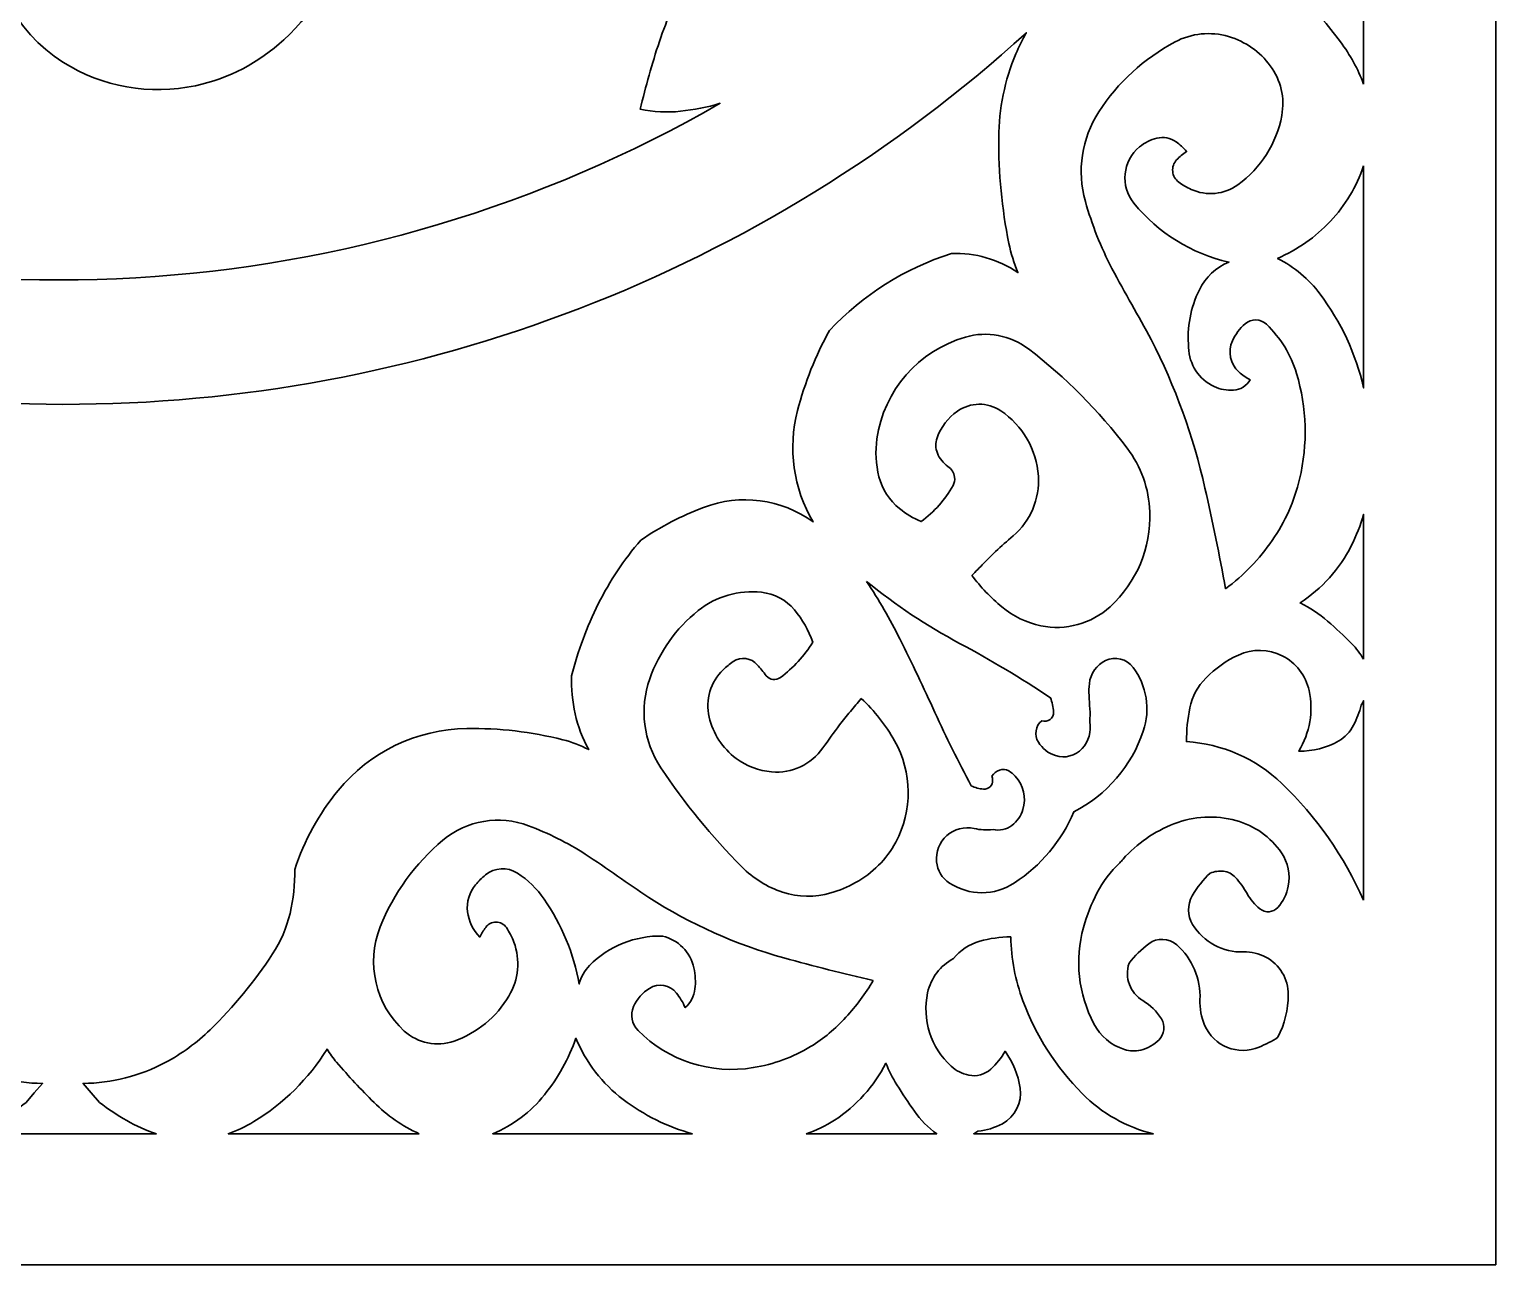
# Model space of a CAD drawing. Header units: centimetres. Extents: x 20.83 to 27, y -0.87 to 9.
# Drawn here: x 23.842 to 27, y -0.872 to 1.788 of the extents above; entities that cross this region are included whole.
import ezdxf

# ---------------------------------------------------------------- set-up
doc = ezdxf.new("R2010")
doc.units = ezdxf.units.CM
doc.header["$MEASUREMENT"] = 0
doc.layers.add('layer 1', color=7, linetype='Continuous')

msp = doc.modelspace()

# ---------------------------------------------------------------- linework, layer by layer
at = {"layer": 'layer 1', "color": 250, "lineweight": 30}
for points, knots in [([(20.92064, 9.00077), (20.92064, 9.00077), (26.99977, 9.00077), (26.99977, 9.00077), (26.99977, 9.00077), (26.99977, 9.00077), (26.99977, -0.87244), (26.99977, -0.87244), (26.99977, -0.87244), (26.99977, -0.87244), (20.82901, -0.87244), (20.82901, -0.87244), (20.82901, -0.87244), (20.82901, -0.87244), (20.82901, 9.00077), (20.82901, 9.00077), (20.82901, 9.00077), (20.82901, 9.00077), (20.92064, 9.00077), (20.92064, 9.00077)], [0, 0, 0, 0, 0.1666667, 0.1666667, 0.1666667, 0.1666667, 0.3333333, 0.3333333, 0.3333333, 0.3333333, 0.5, 0.5, 0.5, 0.5, 0.6666667, 0.6666667, 0.6666667, 0.6666667, 1, 1, 1, 1]), ([(22.77938, 1.48583), (22.77938, 1.48583), (22.7795, 1.48578), (22.7795, 1.48578), (22.7795, 1.48578), (23.18581, 1.30698), (23.62855, 1.22717), (24.07171, 1.25296), (24.07171, 1.25296), (24.51465, 1.27873), (24.94531, 1.40728), (25.32985, 1.62861), (25.32985, 1.62861), (25.30203, 1.62029), (25.2735, 1.61459), (25.24462, 1.61158), (25.24462, 1.61158), (25.21565, 1.60856), (25.18637, 1.60995), (25.15781, 1.61569), (25.15781, 1.61569), (25.16928, 1.6649), (25.18301, 1.71356), (25.19896, 1.76152), (25.19896, 1.76152), (25.21493, 1.80956), (25.2356, 1.85592), (25.26066, 1.8999), (25.26066, 1.8999), (25.29017, 1.95168), (25.3183, 2.00422), (25.34505, 2.05747), (25.34505, 2.05747), (25.3653, 2.09778), (25.37876, 2.14113), (25.3849, 2.18582), (25.3849, 2.18582), (25.38945, 2.21893), (25.38762, 2.2526), (25.37949, 2.28502), (25.37949, 2.28502), (25.35431, 2.38556), (25.3244, 2.48485), (25.28985, 2.58257), (25.28985, 2.58257), (25.28862, 2.58604), (25.28825, 2.58975), (25.28876, 2.59339), (25.28876, 2.59339), (25.28893, 2.59463), (25.28822, 2.59582), (25.28705, 2.59627), (25.28705, 2.59627), (25.28589, 2.59672), (25.2846, 2.59636), (25.28389, 2.59533), (25.28389, 2.59533), (25.28278, 2.59376), (25.28174, 2.59215), (25.28077, 2.5905), (25.28077, 2.5905), (25.27743, 2.58482), (25.27422, 2.57908), (25.27113, 2.57326), (25.27113, 2.57326), (25.25764, 2.54688), (25.24439, 2.52037), (25.2314, 2.49374), (25.2314, 2.49374), (25.21832, 2.46695), (25.20509, 2.44023), (25.19171, 2.41359), (25.19171, 2.41359), (25.18948, 2.40928), (25.18696, 2.40512), (25.18418, 2.40114), (25.18418, 2.40114), (25.18138, 2.39715), (25.17922, 2.39274), (25.17777, 2.38808), (25.17777, 2.38808), (25.17762, 2.38735), (25.17694, 2.38684), (25.17619, 2.38692), (25.17619, 2.38692), (25.17544, 2.387), (25.1749, 2.38792), (25.1749, 2.38867), (25.1749, 2.38867), (25.17541, 2.3935), (25.17382, 2.3983), (25.17054, 2.40188), (25.17054, 2.40188), (25.16727, 2.40545), (25.16265, 2.40745), (25.1578, 2.40737), (25.1578, 2.40737), (25.144, 2.40716), (25.13029, 2.40515), (25.11701, 2.40141), (25.11701, 2.40141), (25.07184, 2.38835), (25.02943, 2.36721), (24.99181, 2.33899), (24.99181, 2.33899), (24.98885, 2.33677), (24.98577, 2.33472), (24.98257, 2.33285), (24.98257, 2.33285), (24.98992, 2.32401), (24.9963, 2.31441), (25.00159, 2.3042), (25.00159, 2.3042), (25.00757, 2.29226), (25.01183, 2.27953), (25.01425, 2.2664), (25.01425, 2.2664), (25.01666, 2.2533), (25.01774, 2.23998), (25.01746, 2.22666), (25.01746, 2.22666), (25.0171, 2.21534), (25.01178, 2.20475), (25.0029, 2.19772), (25.0029, 2.19772), (24.99402, 2.19069), (24.98243, 2.18794), (24.97133, 2.19019), (24.97133, 2.19019), (24.94476, 2.19559), (24.91867, 2.20316), (24.89333, 2.2128), (24.89333, 2.2128), (24.83657, 2.23439), (24.7774, 2.24893), (24.71709, 2.25609), (24.71709, 2.25609), (24.6881, 2.25954), (24.65872, 2.25522), (24.63195, 2.24357), (24.63195, 2.24357), (24.63195, 2.24357), (24.63048, 2.24338), (24.63048, 2.24338), (24.63048, 2.24338), (24.62549, 2.24799), (24.6219, 2.25393), (24.62014, 2.2605), (24.62014, 2.2605), (24.61841, 2.26695), (24.61714, 2.27351), (24.61633, 2.28014), (24.61633, 2.28014), (24.61612, 2.28192), (24.61629, 2.28374), (24.61685, 2.28545), (24.61685, 2.28545), (24.61746, 2.28729), (24.6191, 2.28859), (24.62103, 2.28876), (24.62103, 2.28876), (24.6278, 2.29118), (24.63443, 2.29395), (24.64091, 2.29705), (24.64091, 2.29705), (24.64805, 2.30048), (24.65222, 2.30805), (24.6513, 2.31591), (24.6513, 2.31591), (24.65037, 2.32382), (24.64736, 2.33134), (24.64258, 2.33771), (24.64258, 2.33771), (24.63787, 2.34398), (24.63258, 2.3498), (24.62677, 2.35507), (24.62677, 2.35507), (24.52842, 2.40426), (24.42537, 2.44336), (24.31914, 2.47179), (24.31914, 2.47179), (24.36811, 2.44017), (24.40936, 2.39793), (24.43983, 2.34823), (24.43983, 2.34823), (24.486, 2.27289), (24.5212, 2.19132), (24.54432, 2.10603), (24.54432, 2.10603), (24.54897, 2.07242), (24.54654, 2.0382), (24.53721, 2.00558), (24.53721, 2.00558), (24.51093, 1.91366), (24.46001, 1.83063), (24.39002, 1.7655), (24.39002, 1.7655), (24.33682, 1.716), (24.27118, 1.68181), (24.20013, 1.66658), (24.20013, 1.66658), (24.10204, 1.64555), (23.99955, 1.66374), (23.91466, 1.71719), (23.91466, 1.71719), (23.81127, 1.78477), (23.74845, 1.89964), (23.74721, 2.02315), (23.74721, 2.02315), (23.7467, 2.07542), (23.75932, 2.12701), (23.78391, 2.17314), (23.78391, 2.17314), (23.79322, 2.19062), (23.80472, 2.20686), (23.81811, 2.22145), (23.81811, 2.22145), (23.77042, 2.19843), (23.7272, 2.16716), (23.69043, 2.12906), (23.69043, 2.12906), (23.65374, 2.09104), (23.623, 2.04772), (23.59922, 2.00054), (23.59922, 2.00054), (23.57839, 1.9592), (23.57823, 1.9105), (23.59881, 1.86903), (23.59881, 1.86903), (23.61039, 1.84567), (23.6173, 1.82027), (23.61913, 1.79426), (23.61913, 1.79426), (23.62036, 1.77684), (23.61215, 1.76009), (23.59764, 1.75038), (23.59764, 1.75038), (23.57411, 1.73462), (23.54674, 1.72554), (23.51845, 1.72408), (23.51845, 1.72408), (23.50091, 1.72318), (23.48352, 1.72785), (23.46879, 1.73741), (23.46879, 1.73741), (23.45267, 1.76978), (23.44231, 1.80473), (23.4382, 1.84066), (23.4382, 1.84066), (23.43409, 1.87648), (23.43481, 1.9127), (23.44033, 1.94833), (23.44033, 1.94833), (23.45144, 2.0201), (23.48369, 2.08698), (23.53292, 2.14038), (23.53292, 2.14038), (23.48592, 2.09969), (23.44332, 2.0542), (23.4058, 2.00464), (23.4058, 2.00464), (23.34667, 1.92655), (23.30537, 1.8365), (23.28477, 1.74075), (23.28477, 1.74075), (23.27495, 1.69507), (23.25629, 1.65174), (23.22987, 1.61322), (23.22987, 1.61322), (23.18116, 1.544), (23.10712, 1.4967), (23.02385, 1.48156), (23.02385, 1.48156), (22.94288, 1.46684), (22.85978, 1.4683), (22.77938, 1.48583)], [0, 0, 0, 0, 0.0142857, 0.0142857, 0.0142857, 0.0142857, 0.0285714, 0.0285714, 0.0285714, 0.0285714, 0.0428571, 0.0428571, 0.0428571, 0.0428571, 0.0571429, 0.0571429, 0.0571429, 0.0571429, 0.0714286, 0.0714286, 0.0714286, 0.0714286, 0.0857143, 0.0857143, 0.0857143, 0.0857143, 0.1, 0.1, 0.1, 0.1, 0.1142857, 0.1142857, 0.1142857, 0.1142857, 0.1285714, 0.1285714, 0.1285714, 0.1285714, 0.1428571, 0.1428571, 0.1428571, 0.1428571, 0.1571429, 0.1571429, 0.1571429, 0.1571429, 0.1714286, 0.1714286, 0.1714286, 0.1714286, 0.1857143, 0.1857143, 0.1857143, 0.1857143, 0.2, 0.2, 0.2, 0.2, 0.2142857, 0.2142857, 0.2142857, 0.2142857, 0.2285714, 0.2285714, 0.2285714, 0.2285714, 0.2428571, 0.2428571, 0.2428571, 0.2428571, 0.2571429, 0.2571429, 0.2571429, 0.2571429, 0.2714286, 0.2714286, 0.2714286, 0.2714286, 0.2857143, 0.2857143, 0.2857143, 0.2857143, 0.3, 0.3, 0.3, 0.3, 0.3142857, 0.3142857, 0.3142857, 0.3142857, 0.3285714, 0.3285714, 0.3285714, 0.3285714, 0.3428571, 0.3428571, 0.3428571, 0.3428571, 0.3571429, 0.3571429, 0.3571429, 0.3571429, 0.3714286, 0.3714286, 0.3714286, 0.3714286, 0.3857143, 0.3857143, 0.3857143, 0.3857143, 0.4, 0.4, 0.4, 0.4, 0.4142857, 0.4142857, 0.4142857, 0.4142857, 0.4285714, 0.4285714, 0.4285714, 0.4285714, 0.4428571, 0.4428571, 0.4428571, 0.4428571, 0.4571429, 0.4571429, 0.4571429, 0.4571429, 0.4714286, 0.4714286, 0.4714286, 0.4714286, 0.4857143, 0.4857143, 0.4857143, 0.4857143, 0.5, 0.5, 0.5, 0.5, 0.5142857, 0.5142857, 0.5142857, 0.5142857, 0.5285714, 0.5285714, 0.5285714, 0.5285714, 0.5428571, 0.5428571, 0.5428571, 0.5428571, 0.5571429, 0.5571429, 0.5571429, 0.5571429, 0.5714286, 0.5714286, 0.5714286, 0.5714286, 0.5857143, 0.5857143, 0.5857143, 0.5857143, 0.6, 0.6, 0.6, 0.6, 0.6142857, 0.6142857, 0.6142857, 0.6142857, 0.6285714, 0.6285714, 0.6285714, 0.6285714, 0.6428571, 0.6428571, 0.6428571, 0.6428571, 0.6571429, 0.6571429, 0.6571429, 0.6571429, 0.6714286, 0.6714286, 0.6714286, 0.6714286, 0.6857143, 0.6857143, 0.6857143, 0.6857143, 0.7, 0.7, 0.7, 0.7, 0.7142857, 0.7142857, 0.7142857, 0.7142857, 0.7285714, 0.7285714, 0.7285714, 0.7285714, 0.7428571, 0.7428571, 0.7428571, 0.7428571, 0.7571429, 0.7571429, 0.7571429, 0.7571429, 0.7714286, 0.7714286, 0.7714286, 0.7714286, 0.7857143, 0.7857143, 0.7857143, 0.7857143, 0.8, 0.8, 0.8, 0.8, 0.8142857, 0.8142857, 0.8142857, 0.8142857, 0.8285714, 0.8285714, 0.8285714, 0.8285714, 0.8428571, 0.8428571, 0.8428571, 0.8428571, 0.8571429, 0.8571429, 0.8571429, 0.8571429, 0.8714286, 0.8714286, 0.8714286, 0.8714286, 0.8857143, 0.8857143, 0.8857143, 0.8857143, 0.9, 0.9, 0.9, 0.9, 0.9142857, 0.9142857, 0.9142857, 0.9142857, 0.9285714, 0.9285714, 0.9285714, 0.9285714, 0.9428571, 0.9428571, 0.9428571, 0.9428571, 0.9571429, 0.9571429, 0.9571429, 0.9571429, 0.9714286, 0.9714286, 0.9714286, 0.9714286, 1, 1, 1, 1]), ([(26.71535, 1.67003), (26.71535, 1.67003), (26.71535, 2.12696), (26.71535, 2.12696), (26.71535, 2.12696), (26.70169, 2.08), (26.68044, 2.03557), (26.65245, 1.99547), (26.65245, 1.99547), (26.62448, 1.95537), (26.59034, 1.91994), (26.55131, 1.8905), (26.55131, 1.8905), (26.56168, 1.88265), (26.5713, 1.87385), (26.58003, 1.8642), (26.58003, 1.8642), (26.61003, 1.83108), (26.63853, 1.79663), (26.66545, 1.76095), (26.66545, 1.76095), (26.68638, 1.73321), (26.70319, 1.70258), (26.71535, 1.67003)], [0, 0, 0, 0, 0.1428571, 0.1428571, 0.1428571, 0.1428571, 0.2857143, 0.2857143, 0.2857143, 0.2857143, 0.4285714, 0.4285714, 0.4285714, 0.4285714, 0.5714286, 0.5714286, 0.5714286, 0.5714286, 0.7142857, 0.7142857, 0.7142857, 0.7142857, 1, 1, 1, 1]), ([(24.11585, -0.59059), (24.09365, -0.5832), (24.07223, -0.57362), (24.0519, -0.56203), (24.0519, -0.56203), (24.0316, -0.55044), (24.01212, -0.53748), (23.99358, -0.52325), (23.99358, -0.52325), (23.99358, -0.52325), (23.97576, -0.50272), (23.97576, -0.50272), (23.97576, -0.50272), (23.97576, -0.50272), (23.95794, -0.48219), (23.95794, -0.48219), (23.95794, -0.48219), (24.01975, -0.48146), (24.08047, -0.46602), (24.13511, -0.43711), (24.13511, -0.43711), (24.17039, -0.41823), (24.20282, -0.39448), (24.23146, -0.36654), (24.23146, -0.36654), (24.28211, -0.31713), (24.32723, -0.26237), (24.36605, -0.20321), (24.36605, -0.20321), (24.38358, -0.17649), (24.39628, -0.14692), (24.40359, -0.11581), (24.40359, -0.11581), (24.41087, -0.08483), (24.41427, -0.05307), (24.41372, -0.02124), (24.41372, -0.02124), (24.43425, 0.0407), (24.46601, 0.09835), (24.50738, 0.1488), (24.50738, 0.1488), (24.57549, 0.23188), (24.67685, 0.28071), (24.78427, 0.28228), (24.78427, 0.28228), (24.85384, 0.28329), (24.92325, 0.27519), (24.99072, 0.25818), (24.99072, 0.25818), (25.01019, 0.25328), (25.02901, 0.24606), (25.04678, 0.2367), (25.04678, 0.2367), (25.03345, 0.26089), (25.02364, 0.28686), (25.01764, 0.31382), (25.01764, 0.31382), (25.01164, 0.34074), (25.00902, 0.36831), (25.00982, 0.39589), (25.00982, 0.39589), (25.02357, 0.44929), (25.04287, 0.50112), (25.0674, 0.55051), (25.0674, 0.55051), (25.09196, 0.59996), (25.12275, 0.64609), (25.159, 0.68774), (25.159, 0.68774), (25.20101, 0.71649), (25.24626, 0.7402), (25.29381, 0.75838), (25.29381, 0.75838), (25.37272, 0.78855), (25.46162, 0.77674), (25.52996, 0.72707), (25.52996, 0.72707), (25.48741, 0.79935), (25.47536, 0.88565), (25.49642, 0.96685), (25.49642, 0.96685), (25.51205, 1.02703), (25.53521, 1.08502), (25.56534, 1.13941), (25.56534, 1.13941), (25.63722, 1.21623), (25.72765, 1.27334), (25.8279, 1.30524), (25.8279, 1.30524), (25.87877, 1.30709), (25.92894, 1.29269), (25.9711, 1.26416), (25.9711, 1.26416), (25.96247, 1.28439), (25.95593, 1.30547), (25.95159, 1.32703), (25.95159, 1.32703), (25.93648, 1.40211), (25.92914, 1.47856), (25.92968, 1.55515), (25.92968, 1.55515), (25.93011, 1.61695), (25.94264, 1.67809), (25.96656, 1.73508), (25.96656, 1.73508), (25.97312, 1.75067), (25.98065, 1.76584), (25.98911, 1.78049), (25.98911, 1.78049), (25.98911, 1.78049), (25.98927, 1.78064), (25.98927, 1.78064), (25.98927, 1.78064), (25.4217, 1.26484), (24.68145, 0.97946), (23.91452, 0.98038), (23.91452, 0.98038), (23.14802, 0.98145), (22.40864, 1.26671), (21.83976, 1.78042), (21.83976, 1.78042), (21.87331, 1.72225), (21.89291, 1.65705), (21.89703, 1.59002), (21.89703, 1.59002), (21.90264, 1.4985), (21.89518, 1.40663), (21.87488, 1.31722), (21.87488, 1.31722), (21.87075, 1.29905), (21.865, 1.28129), (21.85769, 1.26416), (21.85769, 1.26416), (21.89985, 1.29269), (21.95002, 1.30708), (22.00089, 1.30524), (22.00089, 1.30524), (22.10114, 1.27335), (22.19157, 1.21623), (22.26345, 1.13941), (22.26345, 1.13941), (22.29358, 1.08502), (22.31674, 1.02703), (22.33236, 0.96685), (22.33236, 0.96685), (22.35345, 0.88566), (22.34136, 0.79936), (22.29883, 0.72707), (22.29883, 0.72707), (22.36715, 0.77676), (22.45606, 0.78852), (22.53498, 0.75838), (22.53498, 0.75838), (22.58253, 0.7402), (22.62778, 0.71649), (22.66979, 0.68774), (22.66979, 0.68774), (22.70604, 0.64609), (22.73682, 0.59996), (22.76138, 0.55051), (22.76138, 0.55051), (22.78591, 0.50112), (22.80521, 0.44929), (22.81896, 0.39589), (22.81896, 0.39589), (22.81977, 0.36831), (22.81715, 0.34074), (22.81115, 0.31382), (22.81115, 0.31382), (22.80515, 0.28686), (22.79534, 0.26089), (22.78201, 0.2367), (22.78201, 0.2367), (22.79978, 0.24607), (22.8186, 0.25328), (22.83808, 0.25819), (22.83808, 0.25819), (22.90554, 0.27519), (22.97496, 0.28329), (23.04452, 0.28228), (23.04452, 0.28228), (23.15186, 0.28074), (23.25313, 0.23193), (23.32125, 0.14897), (23.32125, 0.14897), (23.36271, 0.09848), (23.39451, 0.04077), (23.41506, -0.02124), (23.41506, -0.02124), (23.41452, -0.05307), (23.41792, -0.08483), (23.4252, -0.11581), (23.4252, -0.11581), (23.43251, -0.14692), (23.44521, -0.17649), (23.46274, -0.20321), (23.46274, -0.20321), (23.50156, -0.26237), (23.54668, -0.31713), (23.59733, -0.36654), (23.59733, -0.36654), (23.62597, -0.39448), (23.6584, -0.41824), (23.69368, -0.43711), (23.69368, -0.43711), (23.74832, -0.46601), (23.80904, -0.48147), (23.87085, -0.48219), (23.87085, -0.48219), (23.87085, -0.48219), (23.85303, -0.50272), (23.85303, -0.50272), (23.85303, -0.50272), (23.85303, -0.50272), (23.8352, -0.52325), (23.8352, -0.52325), (23.8352, -0.52325), (23.81667, -0.53748), (23.79718, -0.55044), (23.77688, -0.56203), (23.77688, -0.56203), (23.75656, -0.57363), (23.73514, -0.5832), (23.71294, -0.59059), (23.71294, -0.59059), (23.71294, -0.59059), (24.11585, -0.59059), (24.11585, -0.59059)], [0, 0, 0, 0, 0.0172414, 0.0172414, 0.0172414, 0.0172414, 0.0344828, 0.0344828, 0.0344828, 0.0344828, 0.0517241, 0.0517241, 0.0517241, 0.0517241, 0.0689655, 0.0689655, 0.0689655, 0.0689655, 0.0862069, 0.0862069, 0.0862069, 0.0862069, 0.1034483, 0.1034483, 0.1034483, 0.1034483, 0.1206897, 0.1206897, 0.1206897, 0.1206897, 0.137931, 0.137931, 0.137931, 0.137931, 0.1551724, 0.1551724, 0.1551724, 0.1551724, 0.1724138, 0.1724138, 0.1724138, 0.1724138, 0.1896552, 0.1896552, 0.1896552, 0.1896552, 0.2068966, 0.2068966, 0.2068966, 0.2068966, 0.2241379, 0.2241379, 0.2241379, 0.2241379, 0.2413793, 0.2413793, 0.2413793, 0.2413793, 0.2586207, 0.2586207, 0.2586207, 0.2586207, 0.2758621, 0.2758621, 0.2758621, 0.2758621, 0.2931034, 0.2931034, 0.2931034, 0.2931034, 0.3103448, 0.3103448, 0.3103448, 0.3103448, 0.3275862, 0.3275862, 0.3275862, 0.3275862, 0.3448276, 0.3448276, 0.3448276, 0.3448276, 0.362069, 0.362069, 0.362069, 0.362069, 0.3793103, 0.3793103, 0.3793103, 0.3793103, 0.3965517, 0.3965517, 0.3965517, 0.3965517, 0.4137931, 0.4137931, 0.4137931, 0.4137931, 0.4310345, 0.4310345, 0.4310345, 0.4310345, 0.4482759, 0.4482759, 0.4482759, 0.4482759, 0.4655172, 0.4655172, 0.4655172, 0.4655172, 0.4827586, 0.4827586, 0.4827586, 0.4827586, 0.5, 0.5, 0.5, 0.5, 0.5172414, 0.5172414, 0.5172414, 0.5172414, 0.5344828, 0.5344828, 0.5344828, 0.5344828, 0.5517241, 0.5517241, 0.5517241, 0.5517241, 0.5689655, 0.5689655, 0.5689655, 0.5689655, 0.5862069, 0.5862069, 0.5862069, 0.5862069, 0.6034483, 0.6034483, 0.6034483, 0.6034483, 0.6206897, 0.6206897, 0.6206897, 0.6206897, 0.637931, 0.637931, 0.637931, 0.637931, 0.6551724, 0.6551724, 0.6551724, 0.6551724, 0.6724138, 0.6724138, 0.6724138, 0.6724138, 0.6896552, 0.6896552, 0.6896552, 0.6896552, 0.7068966, 0.7068966, 0.7068966, 0.7068966, 0.7241379, 0.7241379, 0.7241379, 0.7241379, 0.7413793, 0.7413793, 0.7413793, 0.7413793, 0.7586207, 0.7586207, 0.7586207, 0.7586207, 0.7758621, 0.7758621, 0.7758621, 0.7758621, 0.7931034, 0.7931034, 0.7931034, 0.7931034, 0.8103448, 0.8103448, 0.8103448, 0.8103448, 0.8275862, 0.8275862, 0.8275862, 0.8275862, 0.8448276, 0.8448276, 0.8448276, 0.8448276, 0.862069, 0.862069, 0.862069, 0.862069, 0.8793103, 0.8793103, 0.8793103, 0.8793103, 0.8965517, 0.8965517, 0.8965517, 0.8965517, 0.9137931, 0.9137931, 0.9137931, 0.9137931, 0.9310345, 0.9310345, 0.9310345, 0.9310345, 0.9482759, 0.9482759, 0.9482759, 0.9482759, 0.9655172, 0.9655172, 0.9655172, 0.9655172, 1, 1, 1, 1]), ([(26.41829, 0.5829), (26.45718, 0.61204), (26.49108, 0.64726), (26.51871, 0.68722), (26.51871, 0.68722), (26.5464, 0.72728), (26.56638, 0.77212), (26.57762, 0.8195), (26.57762, 0.8195), (26.59544, 0.89462), (26.59319, 0.97307), (26.57105, 1.04703), (26.57105, 1.04703), (26.55898, 1.08734), (26.53659, 1.12378), (26.50607, 1.15274), (26.50607, 1.15274), (26.49335, 1.16479), (26.47361, 1.16527), (26.46035, 1.15382), (26.46035, 1.15382), (26.44867, 1.14374), (26.43933, 1.13125), (26.43296, 1.1172), (26.43296, 1.1172), (26.42254, 1.09421), (26.42814, 1.06713), (26.44686, 1.05019), (26.44686, 1.05019), (26.45416, 1.04357), (26.46226, 1.03788), (26.47097, 1.03326), (26.47097, 1.03326), (26.4637, 1.02012), (26.4502, 1.01161), (26.43521, 1.01072), (26.43521, 1.01072), (26.42093, 1.00987), (26.40666, 1.01259), (26.39369, 1.01862), (26.39369, 1.01862), (26.36082, 1.03389), (26.33949, 1.06655), (26.33867, 1.10278), (26.33867, 1.10278), (26.33467, 1.14558), (26.34268, 1.18867), (26.36178, 1.22718), (26.36178, 1.22718), (26.37511, 1.25403), (26.3977, 1.27519), (26.42536, 1.28675), (26.42536, 1.28675), (26.34496, 1.30486), (26.27294, 1.34949), (26.22091, 1.41341), (26.22091, 1.41341), (26.1909, 1.45023), (26.19621, 1.50443), (26.23273, 1.53483), (26.23273, 1.53483), (26.24364, 1.5439), (26.25652, 1.55031), (26.27034, 1.55355), (26.27034, 1.55355), (26.28458, 1.5569), (26.29959, 1.55403), (26.31161, 1.54567), (26.31161, 1.54567), (26.32004, 1.53979), (26.32763, 1.53278), (26.33414, 1.52481), (26.33414, 1.52481), (26.32624, 1.51979), (26.31903, 1.51377), (26.31268, 1.5069), (26.31268, 1.5069), (26.30644, 1.50015), (26.30338, 1.49106), (26.30425, 1.48191), (26.30425, 1.48191), (26.30513, 1.47276), (26.30982, 1.46445), (26.31722, 1.459), (26.31722, 1.459), (26.32559, 1.45284), (26.33458, 1.44756), (26.34405, 1.44326), (26.34405, 1.44326), (26.37701, 1.42829), (26.41542, 1.4321), (26.44478, 1.45329), (26.44478, 1.45329), (26.49428, 1.48902), (26.5281, 1.54241), (26.5392, 1.60244), (26.5392, 1.60244), (26.54615, 1.64001), (26.53722, 1.67875), (26.51451, 1.70947), (26.51451, 1.70947), (26.49217, 1.73971), (26.46059, 1.76182), (26.42454, 1.77247), (26.42454, 1.77247), (26.38606, 1.78383), (26.3447, 1.77965), (26.30928, 1.7608), (26.30928, 1.7608), (26.24261, 1.72534), (26.18612, 1.67346), (26.14514, 1.61003), (26.14514, 1.61003), (26.10827, 1.55297), (26.09772, 1.48287), (26.11619, 1.4175), (26.11619, 1.4175), (26.13035, 1.3674), (26.14954, 1.31887), (26.17348, 1.27263), (26.17348, 1.27263), (26.18731, 1.24667), (26.20151, 1.2209), (26.21608, 1.19534), (26.21608, 1.19534), (26.23029, 1.17042), (26.24419, 1.14534), (26.25779, 1.12009), (26.25779, 1.12009), (26.30978, 1.01872), (26.34876, 0.91116), (26.3738, 0.80002), (26.3738, 0.80002), (26.39004, 0.72795), (26.40488, 0.65556), (26.41829, 0.5829)], [0, 0, 0, 0, 0.0285714, 0.0285714, 0.0285714, 0.0285714, 0.0571429, 0.0571429, 0.0571429, 0.0571429, 0.0857143, 0.0857143, 0.0857143, 0.0857143, 0.1142857, 0.1142857, 0.1142857, 0.1142857, 0.1428571, 0.1428571, 0.1428571, 0.1428571, 0.1714286, 0.1714286, 0.1714286, 0.1714286, 0.2, 0.2, 0.2, 0.2, 0.2285714, 0.2285714, 0.2285714, 0.2285714, 0.2571429, 0.2571429, 0.2571429, 0.2571429, 0.2857143, 0.2857143, 0.2857143, 0.2857143, 0.3142857, 0.3142857, 0.3142857, 0.3142857, 0.3428571, 0.3428571, 0.3428571, 0.3428571, 0.3714286, 0.3714286, 0.3714286, 0.3714286, 0.4, 0.4, 0.4, 0.4, 0.4285714, 0.4285714, 0.4285714, 0.4285714, 0.4571429, 0.4571429, 0.4571429, 0.4571429, 0.4857143, 0.4857143, 0.4857143, 0.4857143, 0.5142857, 0.5142857, 0.5142857, 0.5142857, 0.5428571, 0.5428571, 0.5428571, 0.5428571, 0.5714286, 0.5714286, 0.5714286, 0.5714286, 0.6, 0.6, 0.6, 0.6, 0.6285714, 0.6285714, 0.6285714, 0.6285714, 0.6571429, 0.6571429, 0.6571429, 0.6571429, 0.6857143, 0.6857143, 0.6857143, 0.6857143, 0.7142857, 0.7142857, 0.7142857, 0.7142857, 0.7428571, 0.7428571, 0.7428571, 0.7428571, 0.7714286, 0.7714286, 0.7714286, 0.7714286, 0.8, 0.8, 0.8, 0.8, 0.8285714, 0.8285714, 0.8285714, 0.8285714, 0.8571429, 0.8571429, 0.8571429, 0.8571429, 0.8857143, 0.8857143, 0.8857143, 0.8857143, 0.9142857, 0.9142857, 0.9142857, 0.9142857, 0.9428571, 0.9428571, 0.9428571, 0.9428571, 1, 1, 1, 1]), ([(26.71535, 1.49366), (26.70043, 1.44925), (26.67601, 1.40861), (26.64382, 1.37457), (26.64382, 1.37457), (26.61168, 1.34059), (26.57303, 1.3134), (26.53019, 1.29464), (26.53019, 1.29464), (26.56612, 1.27635), (26.59741, 1.2501), (26.62167, 1.21791), (26.62167, 1.21791), (26.66687, 1.15794), (26.6988, 1.08901), (26.71535, 1.01575), (26.71535, 1.01575), (26.71535, 1.01575), (26.71535, 1.49367), (26.71535, 1.49367)], [0, 0, 0, 0, 0.1666667, 0.1666667, 0.1666667, 0.1666667, 0.3333333, 0.3333333, 0.3333333, 0.3333333, 0.5, 0.5, 0.5, 0.5, 0.6666667, 0.6666667, 0.6666667, 0.6666667, 1, 1, 1, 1]), ([(25.8719, 0.61186), (25.8907, 0.58687), (25.91235, 0.56417), (25.93641, 0.5442), (25.93641, 0.5442), (25.96075, 0.524), (25.98961, 0.51002), (26.02055, 0.50343), (26.02055, 0.50343), (26.07386, 0.49257), (26.12911, 0.50779), (26.16931, 0.54445), (26.16931, 0.54445), (26.22654, 0.59664), (26.25792, 0.67129), (26.25512, 0.74869), (26.25512, 0.74869), (26.25332, 0.79853), (26.23621, 0.84657), (26.20611, 0.88633), (26.20611, 0.88633), (26.14522, 0.96674), (26.07375, 1.03852), (25.9936, 1.09974), (25.9936, 1.09974), (25.95492, 1.12928), (25.90457, 1.13874), (25.85782, 1.12521), (25.85782, 1.12521), (25.75679, 1.09596), (25.68231, 1.01032), (25.66752, 0.90618), (25.66752, 0.90618), (25.66364, 0.87895), (25.6651, 0.85123), (25.67183, 0.82456), (25.67183, 0.82456), (25.67867, 0.79743), (25.69418, 0.77329), (25.71602, 0.7558), (25.71602, 0.7558), (25.73023, 0.74442), (25.74595, 0.73508), (25.76274, 0.72804), (25.76274, 0.72804), (25.79082, 0.74865), (25.81421, 0.77497), (25.83138, 0.80527), (25.83138, 0.80527), (25.83453, 0.81082), (25.83571, 0.81726), (25.83474, 0.82356), (25.83474, 0.82356), (25.83329, 0.83293), (25.82811, 0.84131), (25.82036, 0.84677), (25.82036, 0.84677), (25.81024, 0.85391), (25.80234, 0.86377), (25.79758, 0.8752), (25.79758, 0.8752), (25.79321, 0.88568), (25.79293, 0.89743), (25.79678, 0.90811), (25.79678, 0.90811), (25.80515, 0.93132), (25.82048, 0.9514), (25.84066, 0.96559), (25.84066, 0.96559), (25.86852, 0.9852), (25.90562, 0.98558), (25.9339, 0.96658), (25.9339, 0.96658), (25.98126, 0.93475), (26.01121, 0.88273), (26.01499, 0.8258), (26.01499, 0.8258), (26.01826, 0.77668), (25.99807, 0.72888), (25.96061, 0.69694), (25.96061, 0.69694), (25.94784, 0.68605), (25.9353, 0.6749), (25.92299, 0.6635), (25.92299, 0.6635), (25.9142, 0.65514), (25.90559, 0.6466), (25.89717, 0.63787), (25.89717, 0.63787), (25.88878, 0.62917), (25.88035, 0.6205), (25.8719, 0.61186)], [0, 0, 0, 0, 0.0416667, 0.0416667, 0.0416667, 0.0416667, 0.0833333, 0.0833333, 0.0833333, 0.0833333, 0.125, 0.125, 0.125, 0.125, 0.1666667, 0.1666667, 0.1666667, 0.1666667, 0.2083333, 0.2083333, 0.2083333, 0.2083333, 0.25, 0.25, 0.25, 0.25, 0.2916667, 0.2916667, 0.2916667, 0.2916667, 0.3333333, 0.3333333, 0.3333333, 0.3333333, 0.375, 0.375, 0.375, 0.375, 0.4166667, 0.4166667, 0.4166667, 0.4166667, 0.4583333, 0.4583333, 0.4583333, 0.4583333, 0.5, 0.5, 0.5, 0.5, 0.5416667, 0.5416667, 0.5416667, 0.5416667, 0.5833333, 0.5833333, 0.5833333, 0.5833333, 0.625, 0.625, 0.625, 0.625, 0.6666667, 0.6666667, 0.6666667, 0.6666667, 0.7083333, 0.7083333, 0.7083333, 0.7083333, 0.75, 0.75, 0.75, 0.75, 0.7916667, 0.7916667, 0.7916667, 0.7916667, 0.8333333, 0.8333333, 0.8333333, 0.8333333, 0.875, 0.875, 0.875, 0.875, 0.9166667, 0.9166667, 0.9166667, 0.9166667, 1, 1, 1, 1]), ([(26.71535, 0.43123), (26.71535, 0.43123), (26.71535, 0.74384), (26.71535, 0.74384), (26.71535, 0.74384), (26.70883, 0.72022), (26.69997, 0.6973), (26.68891, 0.67544), (26.68891, 0.67544), (26.66332, 0.62574), (26.62529, 0.58347), (26.57857, 0.55278), (26.57857, 0.55278), (26.5999, 0.54224), (26.61982, 0.52904), (26.63784, 0.5135), (26.63784, 0.5135), (26.6558, 0.49801), (26.67313, 0.4818), (26.68978, 0.46492), (26.68978, 0.46492), (26.69972, 0.45484), (26.70831, 0.44351), (26.71535, 0.43123)], [0, 0, 0, 0, 0.1428571, 0.1428571, 0.1428571, 0.1428571, 0.2857143, 0.2857143, 0.2857143, 0.2857143, 0.4285714, 0.4285714, 0.4285714, 0.4285714, 0.5714286, 0.5714286, 0.5714286, 0.5714286, 0.7142857, 0.7142857, 0.7142857, 0.7142857, 1, 1, 1, 1]), ([(25.6336, 0.34698), (25.62583, 0.33758), (25.61803, 0.32822), (25.6102, 0.31888), (25.6102, 0.31888), (25.60231, 0.30948), (25.59462, 0.29991), (25.58715, 0.29017), (25.58715, 0.29017), (25.57484, 0.27377), (25.5628, 0.25718), (25.55103, 0.2404), (25.55103, 0.2404), (25.52608, 0.20481), (25.48404, 0.18516), (25.44073, 0.1888), (25.44073, 0.1888), (25.413, 0.19113), (25.38647, 0.20122), (25.36418, 0.21789), (25.36418, 0.21789), (25.33492, 0.23978), (25.31435, 0.27136), (25.30614, 0.30697), (25.30614, 0.30697), (25.29763, 0.34388), (25.30909, 0.38258), (25.33631, 0.40893), (25.33631, 0.40893), (25.34299, 0.41539), (25.35023, 0.42123), (25.35796, 0.42639), (25.35796, 0.42639), (25.3745, 0.43745), (25.39672, 0.4344), (25.40971, 0.41933), (25.40971, 0.41933), (25.41634, 0.41162), (25.42284, 0.4038), (25.42919, 0.39588), (25.42919, 0.39588), (25.4366, 0.38665), (25.44997, 0.38495), (25.45944, 0.39205), (25.45944, 0.39205), (25.47331, 0.40244), (25.48621, 0.41406), (25.49801, 0.42676), (25.49801, 0.42676), (25.50981, 0.43947), (25.52022, 0.4534), (25.52908, 0.46831), (25.52908, 0.46831), (25.52043, 0.4938), (25.50706, 0.51742), (25.48964, 0.53794), (25.48964, 0.53794), (25.47175, 0.55902), (25.44654, 0.5725), (25.41907, 0.57566), (25.41907, 0.57566), (25.37005, 0.58129), (25.32085, 0.56707), (25.28241, 0.53614), (25.28241, 0.53614), (25.23469, 0.49775), (25.19864, 0.44686), (25.17827, 0.3891), (25.17827, 0.3891), (25.1557, 0.32511), (25.16453, 0.25428), (25.20216, 0.19782), (25.20216, 0.19782), (25.2532, 0.12121), (25.31153, 0.04974), (25.37636, -0.01561), (25.37636, -0.01561), (25.40103, -0.04047), (25.43119, -0.05919), (25.46443, -0.07025), (25.46443, -0.07025), (25.49799, -0.08142), (25.53414, -0.08202), (25.56805, -0.07196), (25.56805, -0.07196), (25.58663, -0.06645), (25.60456, -0.05895), (25.62154, -0.04959), (25.62154, -0.04959), (25.65801, -0.02948), (25.68797, 0.0006), (25.70792, 0.03717), (25.70792, 0.03717), (25.74438, 0.10567), (25.74349, 0.18795), (25.70549, 0.25561), (25.70549, 0.25561), (25.6864, 0.28961), (25.66215, 0.32043), (25.6336, 0.34697)], [0, 0, 0, 0, 0.0384615, 0.0384615, 0.0384615, 0.0384615, 0.0769231, 0.0769231, 0.0769231, 0.0769231, 0.1153846, 0.1153846, 0.1153846, 0.1153846, 0.1538462, 0.1538462, 0.1538462, 0.1538462, 0.1923077, 0.1923077, 0.1923077, 0.1923077, 0.2307692, 0.2307692, 0.2307692, 0.2307692, 0.2692308, 0.2692308, 0.2692308, 0.2692308, 0.3076923, 0.3076923, 0.3076923, 0.3076923, 0.3461538, 0.3461538, 0.3461538, 0.3461538, 0.3846154, 0.3846154, 0.3846154, 0.3846154, 0.4230769, 0.4230769, 0.4230769, 0.4230769, 0.4615385, 0.4615385, 0.4615385, 0.4615385, 0.5, 0.5, 0.5, 0.5, 0.5384615, 0.5384615, 0.5384615, 0.5384615, 0.5769231, 0.5769231, 0.5769231, 0.5769231, 0.6153846, 0.6153846, 0.6153846, 0.6153846, 0.6538462, 0.6538462, 0.6538462, 0.6538462, 0.6923077, 0.6923077, 0.6923077, 0.6923077, 0.7307692, 0.7307692, 0.7307692, 0.7307692, 0.7692308, 0.7692308, 0.7692308, 0.7692308, 0.8076923, 0.8076923, 0.8076923, 0.8076923, 0.8461538, 0.8461538, 0.8461538, 0.8461538, 0.8846154, 0.8846154, 0.8846154, 0.8846154, 0.9230769, 0.9230769, 0.9230769, 0.9230769, 1, 1, 1, 1]), ([(25.64526, 0.5989), (25.67158, 0.55914), (25.69548, 0.51782), (25.71679, 0.47516), (25.71679, 0.47516), (25.74299, 0.42275), (25.76818, 0.36984), (25.79236, 0.31647), (25.79236, 0.31647), (25.81654, 0.26308), (25.84263, 0.21059), (25.87058, 0.15907), (25.87058, 0.15907), (25.87877, 0.15488), (25.88772, 0.15238), (25.8969, 0.15171), (25.8969, 0.15171), (25.90212, 0.15133), (25.90724, 0.1532), (25.91099, 0.15684), (25.91099, 0.15684), (25.91474, 0.16048), (25.91676, 0.16551), (25.91653, 0.17073), (25.91653, 0.17073), (25.91641, 0.17376), (25.9159, 0.17676), (25.91501, 0.17965), (25.91501, 0.17965), (25.91895, 0.18545), (25.92452, 0.18997), (25.93101, 0.19262), (25.93101, 0.19262), (25.93772, 0.19536), (25.94535, 0.19474), (25.95153, 0.19094), (25.95153, 0.19094), (25.95661, 0.18781), (25.96124, 0.18399), (25.96528, 0.17959), (25.96528, 0.17959), (25.983, 0.16027), (25.98929, 0.13304), (25.98187, 0.1079), (25.98187, 0.1079), (25.97769, 0.09429), (25.96942, 0.08229), (25.95818, 0.07356), (25.95818, 0.07356), (25.94663, 0.06458), (25.93158, 0.06138), (25.91737, 0.06489), (25.91737, 0.06489), (25.90384, 0.06322), (25.89011, 0.06388), (25.87679, 0.06683), (25.87679, 0.06683), (25.85589, 0.07145), (25.83404, 0.06578), (25.81801, 0.05159), (25.81801, 0.05159), (25.80198, 0.0374), (25.7937, 0.01655), (25.79575, -0.00476), (25.79575, -0.00476), (25.79753, -0.02345), (25.80771, -0.04029), (25.82342, -0.05055), (25.82342, -0.05055), (25.866, -0.07834), (25.92092, -0.07832), (25.96345, -0.05046), (25.96345, -0.05046), (26.02039, -0.01317), (26.06496, 0.04016), (26.09155, 0.10281), (26.09155, 0.10281), (26.1622, 0.13906), (26.21583, 0.20146), (26.241, 0.27677), (26.241, 0.27677), (26.25658, 0.32337), (26.24835, 0.37461), (26.21893, 0.41397), (26.21893, 0.41397), (26.20521, 0.43231), (26.18051, 0.43845), (26.15983, 0.42862), (26.15983, 0.42862), (26.14022, 0.4193), (26.12693, 0.40042), (26.1248, 0.37881), (26.1248, 0.37881), (26.12397, 0.37034), (26.12374, 0.36183), (26.12413, 0.35332), (26.12413, 0.35332), (26.12457, 0.34384), (26.12517, 0.33437), (26.12594, 0.3249), (26.12594, 0.3249), (26.1267, 0.31542), (26.12662, 0.30589), (26.12567, 0.29643), (26.12567, 0.29643), (26.12946, 0.27585), (26.12343, 0.25467), (26.10937, 0.23918), (26.10937, 0.23918), (26.09489, 0.22321), (26.07235, 0.21723), (26.05185, 0.22389), (26.05185, 0.22389), (26.03654, 0.22886), (26.02348, 0.23911), (26.01499, 0.2528), (26.01499, 0.2528), (26.00562, 0.2679), (26.0088, 0.28762), (26.02243, 0.29904), (26.02243, 0.29904), (26.02839, 0.29681), (26.03507, 0.29773), (26.04021, 0.3015), (26.04021, 0.3015), (26.04534, 0.30526), (26.04823, 0.31131), (26.04789, 0.31766), (26.04789, 0.31766), (26.04734, 0.32824), (26.04499, 0.33865), (26.04093, 0.34843), (26.04093, 0.34843), (25.97779, 0.39078), (25.91255, 0.42989), (25.84544, 0.46561), (25.84544, 0.46561), (25.77451, 0.50337), (25.70745, 0.54802), (25.64526, 0.5989)], [0, 0, 0, 0, 0.0277778, 0.0277778, 0.0277778, 0.0277778, 0.0555556, 0.0555556, 0.0555556, 0.0555556, 0.0833333, 0.0833333, 0.0833333, 0.0833333, 0.1111111, 0.1111111, 0.1111111, 0.1111111, 0.1388889, 0.1388889, 0.1388889, 0.1388889, 0.1666667, 0.1666667, 0.1666667, 0.1666667, 0.1944444, 0.1944444, 0.1944444, 0.1944444, 0.2222222, 0.2222222, 0.2222222, 0.2222222, 0.25, 0.25, 0.25, 0.25, 0.2777778, 0.2777778, 0.2777778, 0.2777778, 0.3055556, 0.3055556, 0.3055556, 0.3055556, 0.3333333, 0.3333333, 0.3333333, 0.3333333, 0.3611111, 0.3611111, 0.3611111, 0.3611111, 0.3888889, 0.3888889, 0.3888889, 0.3888889, 0.4166667, 0.4166667, 0.4166667, 0.4166667, 0.4444444, 0.4444444, 0.4444444, 0.4444444, 0.4722222, 0.4722222, 0.4722222, 0.4722222, 0.5, 0.5, 0.5, 0.5, 0.5277778, 0.5277778, 0.5277778, 0.5277778, 0.5555556, 0.5555556, 0.5555556, 0.5555556, 0.5833333, 0.5833333, 0.5833333, 0.5833333, 0.6111111, 0.6111111, 0.6111111, 0.6111111, 0.6388889, 0.6388889, 0.6388889, 0.6388889, 0.6666667, 0.6666667, 0.6666667, 0.6666667, 0.6944444, 0.6944444, 0.6944444, 0.6944444, 0.7222222, 0.7222222, 0.7222222, 0.7222222, 0.75, 0.75, 0.75, 0.75, 0.7777778, 0.7777778, 0.7777778, 0.7777778, 0.8055556, 0.8055556, 0.8055556, 0.8055556, 0.8333333, 0.8333333, 0.8333333, 0.8333333, 0.8611111, 0.8611111, 0.8611111, 0.8611111, 0.8888889, 0.8888889, 0.8888889, 0.8888889, 0.9166667, 0.9166667, 0.9166667, 0.9166667, 0.9444444, 0.9444444, 0.9444444, 0.9444444, 1, 1, 1, 1]), ([(26.71536, -0.08778), (26.71536, -0.08778), (26.71535, 0.34251), (26.71535, 0.34251), (26.71535, 0.34251), (26.71382, 0.33908), (26.71215, 0.3357), (26.71034, 0.3324), (26.71034, 0.3324), (26.70635, 0.31746), (26.70076, 0.30299), (26.69366, 0.28925), (26.69366, 0.28925), (26.68644, 0.27528), (26.67541, 0.26363), (26.66187, 0.25565), (26.66187, 0.25565), (26.63585, 0.24032), (26.606, 0.23272), (26.57582, 0.23372), (26.57582, 0.23372), (26.59963, 0.27271), (26.60762, 0.3193), (26.59812, 0.36399), (26.59812, 0.36399), (26.59119, 0.39645), (26.56988, 0.42399), (26.54021, 0.43885), (26.54021, 0.43885), (26.51054, 0.45372), (26.47591, 0.45438), (26.44577, 0.4405), (26.44577, 0.4405), (26.4196, 0.42848), (26.39592, 0.41166), (26.37595, 0.39091), (26.37595, 0.39091), (26.35818, 0.37344), (26.34607, 0.35106), (26.34118, 0.32663), (26.34118, 0.32663), (26.33639, 0.30268), (26.33395, 0.27833), (26.3339, 0.25391), (26.3339, 0.25391), (26.41087, 0.24917), (26.4837, 0.2172), (26.53931, 0.16378), (26.53931, 0.16378), (26.6138, 0.0922), (26.67362, 0.00672), (26.71535, -0.08778)], [0, 0, 0, 0, 0.0714286, 0.0714286, 0.0714286, 0.0714286, 0.1428571, 0.1428571, 0.1428571, 0.1428571, 0.2142857, 0.2142857, 0.2142857, 0.2142857, 0.2857143, 0.2857143, 0.2857143, 0.2857143, 0.3571429, 0.3571429, 0.3571429, 0.3571429, 0.4285714, 0.4285714, 0.4285714, 0.4285714, 0.5, 0.5, 0.5, 0.5, 0.5714286, 0.5714286, 0.5714286, 0.5714286, 0.6428571, 0.6428571, 0.6428571, 0.6428571, 0.7142857, 0.7142857, 0.7142857, 0.7142857, 0.7857143, 0.7857143, 0.7857143, 0.7857143, 0.8571429, 0.8571429, 0.8571429, 0.8571429, 1, 1, 1, 1]), ([(25.65965, -0.26039), (25.59517, -0.24568), (25.53103, -0.22947), (25.4673, -0.21179), (25.4673, -0.21179), (25.36442, -0.18324), (25.26635, -0.13948), (25.17638, -0.08198), (25.17638, -0.08198), (25.15362, -0.06682), (25.13105, -0.05136), (25.10869, -0.03561), (25.10869, -0.03561), (25.08576, -0.01946), (25.06258, -0.00367), (25.03915, 0.01175), (25.03915, 0.01175), (25.00077, 0.03631), (24.95993, 0.05679), (24.91729, 0.07288), (24.91729, 0.07288), (24.85472, 0.09648), (24.78436, 0.08462), (24.73303, 0.04176), (24.73303, 0.04176), (24.67314, -0.00823), (24.6267, -0.07235), (24.5979, -0.14484), (24.5979, -0.14484), (24.56678, -0.22321), (24.58737, -0.31257), (24.64973, -0.36933), (24.64973, -0.36933), (24.67877, -0.39576), (24.71996, -0.40408), (24.75697, -0.39095), (24.75697, -0.39095), (24.80647, -0.37338), (24.84823, -0.33906), (24.87502, -0.29388), (24.87502, -0.29388), (24.89583, -0.25877), (24.89975, -0.21618), (24.88565, -0.17786), (24.88565, -0.17786), (24.88158, -0.16678), (24.87616, -0.15625), (24.8695, -0.14651), (24.8695, -0.14651), (24.86448, -0.13918), (24.8562, -0.13477), (24.84731, -0.13469), (24.84731, -0.13469), (24.83844, -0.13461), (24.83012, -0.13882), (24.82497, -0.14606), (24.82497, -0.14606), (24.82025, -0.15267), (24.81601, -0.15962), (24.81229, -0.16684), (24.81229, -0.16684), (24.79767, -0.15208), (24.7884, -0.13285), (24.78595, -0.11223), (24.78595, -0.11223), (24.78346, -0.0913), (24.78974, -0.07026), (24.80328, -0.05412), (24.80328, -0.05412), (24.80965, -0.04653), (24.81668, -0.03952), (24.82429, -0.03318), (24.82429, -0.03318), (24.84389, -0.01684), (24.87189, -0.01521), (24.89329, -0.02913), (24.89329, -0.02913), (24.91588, -0.04384), (24.93539, -0.06284), (24.9507, -0.08504), (24.9507, -0.08504), (24.98864, -0.14004), (25.01447, -0.20251), (25.02646, -0.26824), (25.02646, -0.26824), (25.02995, -0.25302), (25.03766, -0.23907), (25.04869, -0.22802), (25.04869, -0.22802), (25.09021, -0.1864), (25.14695, -0.16351), (25.20573, -0.16462), (25.20573, -0.16462), (25.2395, -0.17279), (25.26571, -0.19946), (25.27333, -0.23336), (25.27333, -0.23336), (25.27667, -0.24823), (25.27739, -0.26357), (25.27546, -0.27869), (25.27546, -0.27869), (25.27348, -0.29417), (25.26604, -0.30844), (25.2545, -0.31894), (25.2545, -0.31894), (25.24966, -0.30767), (25.24333, -0.29711), (25.23569, -0.28752), (25.23569, -0.28752), (25.22167, -0.26995), (25.19678, -0.26557), (25.17763, -0.27735), (25.17763, -0.27735), (25.16245, -0.28668), (25.15052, -0.30043), (25.14343, -0.31677), (25.14343, -0.31677), (25.13585, -0.33425), (25.13966, -0.35456), (25.15308, -0.36807), (25.15308, -0.36807), (25.21797, -0.43342), (25.31042, -0.46328), (25.40126, -0.44815), (25.40126, -0.44815), (25.44485, -0.44089), (25.48667, -0.4255), (25.52456, -0.40275), (25.52456, -0.40275), (25.55278, -0.38544), (25.57839, -0.36419), (25.60061, -0.33964), (25.60061, -0.33964), (25.62276, -0.31516), (25.64253, -0.28862), (25.65965, -0.26039)], [0, 0, 0, 0, 0.0285714, 0.0285714, 0.0285714, 0.0285714, 0.0571429, 0.0571429, 0.0571429, 0.0571429, 0.0857143, 0.0857143, 0.0857143, 0.0857143, 0.1142857, 0.1142857, 0.1142857, 0.1142857, 0.1428571, 0.1428571, 0.1428571, 0.1428571, 0.1714286, 0.1714286, 0.1714286, 0.1714286, 0.2, 0.2, 0.2, 0.2, 0.2285714, 0.2285714, 0.2285714, 0.2285714, 0.2571429, 0.2571429, 0.2571429, 0.2571429, 0.2857143, 0.2857143, 0.2857143, 0.2857143, 0.3142857, 0.3142857, 0.3142857, 0.3142857, 0.3428571, 0.3428571, 0.3428571, 0.3428571, 0.3714286, 0.3714286, 0.3714286, 0.3714286, 0.4, 0.4, 0.4, 0.4, 0.4285714, 0.4285714, 0.4285714, 0.4285714, 0.4571429, 0.4571429, 0.4571429, 0.4571429, 0.4857143, 0.4857143, 0.4857143, 0.4857143, 0.5142857, 0.5142857, 0.5142857, 0.5142857, 0.5428571, 0.5428571, 0.5428571, 0.5428571, 0.5714286, 0.5714286, 0.5714286, 0.5714286, 0.6, 0.6, 0.6, 0.6, 0.6285714, 0.6285714, 0.6285714, 0.6285714, 0.6571429, 0.6571429, 0.6571429, 0.6571429, 0.6857143, 0.6857143, 0.6857143, 0.6857143, 0.7142857, 0.7142857, 0.7142857, 0.7142857, 0.7428571, 0.7428571, 0.7428571, 0.7428571, 0.7714286, 0.7714286, 0.7714286, 0.7714286, 0.8, 0.8, 0.8, 0.8, 0.8285714, 0.8285714, 0.8285714, 0.8285714, 0.8571429, 0.8571429, 0.8571429, 0.8571429, 0.8857143, 0.8857143, 0.8857143, 0.8857143, 0.9142857, 0.9142857, 0.9142857, 0.9142857, 0.9428571, 0.9428571, 0.9428571, 0.9428571, 1, 1, 1, 1]), ([(26.5309, -0.38282), (26.5454, -0.35443), (26.55305, -0.32304), (26.55324, -0.29116), (26.55324, -0.29116), (26.55344, -0.25725), (26.53484, -0.22605), (26.50489, -0.21013), (26.50489, -0.21013), (26.49019, -0.20232), (26.47371, -0.1985), (26.45708, -0.19906), (26.45708, -0.19906), (26.41248, -0.20057), (26.37051, -0.17787), (26.3473, -0.13975), (26.3473, -0.13975), (26.33576, -0.12079), (26.33547, -0.09703), (26.34651, -0.07778), (26.34651, -0.07778), (26.35685, -0.05975), (26.36985, -0.04339), (26.38508, -0.02925), (26.38508, -0.02925), (26.39411, -0.02547), (26.40397, -0.02408), (26.41369, -0.02522), (26.41369, -0.02522), (26.42358, -0.02637), (26.4327, -0.03109), (26.43937, -0.03848), (26.43937, -0.03848), (26.44899, -0.04914), (26.45737, -0.06086), (26.46435, -0.07342), (26.46435, -0.07342), (26.47137, -0.08605), (26.48076, -0.09721), (26.492, -0.10629), (26.492, -0.10629), (26.50369, -0.11572), (26.5207, -0.11428), (26.53061, -0.103), (26.53061, -0.103), (26.54208, -0.08997), (26.54986, -0.07412), (26.55317, -0.05708), (26.55317, -0.05708), (26.55799, -0.03224), (26.5527, -0.00653), (26.53848, 0.01438), (26.53848, 0.01438), (26.51521, 0.04858), (26.48046, 0.0733), (26.44052, 0.08405), (26.44052, 0.08405), (26.39641, 0.09592), (26.34969, 0.09343), (26.3071, 0.07694), (26.3071, 0.07694), (26.26497, 0.06063), (26.22735, 0.03455), (26.1973, 0.00082), (26.1973, 0.00082), (26.19496, -0.0018), (26.19274, -0.00452), (26.19064, -0.00733), (26.19064, -0.00733), (26.17079, -0.02567), (26.15424, -0.04727), (26.14169, -0.0712), (26.14169, -0.0712), (26.1292, -0.09503), (26.11931, -0.12013), (26.11217, -0.14607), (26.11217, -0.14607), (26.09306, -0.21561), (26.10105, -0.28976), (26.13457, -0.35361), (26.13457, -0.35361), (26.1484, -0.37994), (26.17196, -0.3998), (26.20026, -0.40895), (26.20026, -0.40895), (26.21163, -0.41262), (26.22378, -0.4131), (26.23539, -0.41031), (26.23539, -0.41031), (26.25037, -0.40673), (26.26403, -0.39901), (26.27483, -0.38803), (26.27483, -0.38803), (26.28669, -0.37598), (26.28879, -0.35741), (26.27991, -0.34302), (26.27991, -0.34302), (26.26999, -0.32692), (26.25631, -0.31347), (26.24005, -0.30381), (26.24005, -0.30381), (26.21243, -0.28742), (26.20006, -0.25389), (26.21036, -0.22347), (26.21036, -0.22347), (26.22244, -0.20739), (26.23678, -0.19314), (26.25293, -0.18115), (26.25293, -0.18115), (26.27099, -0.16772), (26.29602, -0.1688), (26.3129, -0.18369), (26.3129, -0.18369), (26.3466, -0.21346), (26.36503, -0.25691), (26.36305, -0.30182), (26.36305, -0.30182), (26.36221, -0.32063), (26.36564, -0.33936), (26.37308, -0.35665), (26.37308, -0.35665), (26.39264, -0.40199), (26.44499, -0.42311), (26.49048, -0.40391), (26.49048, -0.40391), (26.50451, -0.398), (26.51802, -0.39095), (26.5309, -0.38282)], [0, 0, 0, 0, 0.030303, 0.030303, 0.030303, 0.030303, 0.0606061, 0.0606061, 0.0606061, 0.0606061, 0.0909091, 0.0909091, 0.0909091, 0.0909091, 0.1212121, 0.1212121, 0.1212121, 0.1212121, 0.1515152, 0.1515152, 0.1515152, 0.1515152, 0.1818182, 0.1818182, 0.1818182, 0.1818182, 0.2121212, 0.2121212, 0.2121212, 0.2121212, 0.2424242, 0.2424242, 0.2424242, 0.2424242, 0.2727273, 0.2727273, 0.2727273, 0.2727273, 0.3030303, 0.3030303, 0.3030303, 0.3030303, 0.3333333, 0.3333333, 0.3333333, 0.3333333, 0.3636364, 0.3636364, 0.3636364, 0.3636364, 0.3939394, 0.3939394, 0.3939394, 0.3939394, 0.4242424, 0.4242424, 0.4242424, 0.4242424, 0.4545455, 0.4545455, 0.4545455, 0.4545455, 0.4848485, 0.4848485, 0.4848485, 0.4848485, 0.5151515, 0.5151515, 0.5151515, 0.5151515, 0.5454545, 0.5454545, 0.5454545, 0.5454545, 0.5757576, 0.5757576, 0.5757576, 0.5757576, 0.6060606, 0.6060606, 0.6060606, 0.6060606, 0.6363636, 0.6363636, 0.6363636, 0.6363636, 0.6666667, 0.6666667, 0.6666667, 0.6666667, 0.6969697, 0.6969697, 0.6969697, 0.6969697, 0.7272727, 0.7272727, 0.7272727, 0.7272727, 0.7575758, 0.7575758, 0.7575758, 0.7575758, 0.7878788, 0.7878788, 0.7878788, 0.7878788, 0.8181818, 0.8181818, 0.8181818, 0.8181818, 0.8484848, 0.8484848, 0.8484848, 0.8484848, 0.8787879, 0.8787879, 0.8787879, 0.8787879, 0.9090909, 0.9090909, 0.9090909, 0.9090909, 0.9393939, 0.9393939, 0.9393939, 0.9393939, 1, 1, 1, 1]), ([(26.26302, -0.59059), (26.20478, -0.57652), (26.15158, -0.54649), (26.10942, -0.50392), (26.10942, -0.50392), (26.05319, -0.44714), (26.00967, -0.37901), (25.98179, -0.30411), (25.98179, -0.30411), (25.96539, -0.26007), (25.95655, -0.21356), (25.95562, -0.16658), (25.95562, -0.16658), (25.93299, -0.16663), (25.91047, -0.16977), (25.88867, -0.1759), (25.88867, -0.1759), (25.86644, -0.18216), (25.84675, -0.19525), (25.83237, -0.21332), (25.83237, -0.21332), (25.80382, -0.22829), (25.78339, -0.25515), (25.77662, -0.28667), (25.77662, -0.28667), (25.76414, -0.34476), (25.78343, -0.40505), (25.82735, -0.44507), (25.82735, -0.44507), (25.83801, -0.45478), (25.85107, -0.46144), (25.86519, -0.46436), (25.86519, -0.46436), (25.88219, -0.46787), (25.89983, -0.46305), (25.91267, -0.45138), (25.91267, -0.45138), (25.9249, -0.44027), (25.93522, -0.42723), (25.9432, -0.41277), (25.9432, -0.41277), (25.96024, -0.4362), (25.9714, -0.46339), (25.97574, -0.49202), (25.97574, -0.49202), (25.98044, -0.52304), (25.96523, -0.55372), (25.9377, -0.56878), (25.9377, -0.56878), (25.92141, -0.57769), (25.90349, -0.58321), (25.88501, -0.58502), (25.88501, -0.58502), (25.88206, -0.58701), (25.87903, -0.58887), (25.87591, -0.59059), (25.87591, -0.59059), (25.87591, -0.59059), (26.26302, -0.59059), (26.26302, -0.59059)], [0, 0, 0, 0, 0.0625, 0.0625, 0.0625, 0.0625, 0.125, 0.125, 0.125, 0.125, 0.1875, 0.1875, 0.1875, 0.1875, 0.25, 0.25, 0.25, 0.25, 0.3125, 0.3125, 0.3125, 0.3125, 0.375, 0.375, 0.375, 0.375, 0.4375, 0.4375, 0.4375, 0.4375, 0.5, 0.5, 0.5, 0.5, 0.5625, 0.5625, 0.5625, 0.5625, 0.625, 0.625, 0.625, 0.625, 0.6875, 0.6875, 0.6875, 0.6875, 0.75, 0.75, 0.75, 0.75, 0.8125, 0.8125, 0.8125, 0.8125, 0.875, 0.875, 0.875, 0.875, 1, 1, 1, 1]), ([(24.68165, -0.59059), (24.64559, -0.57394), (24.61271, -0.55109), (24.58453, -0.52309), (24.58453, -0.52309), (24.55656, -0.4953), (24.52967, -0.46642), (24.50394, -0.43654), (24.50394, -0.43654), (24.49631, -0.42768), (24.48941, -0.41822), (24.48331, -0.40825), (24.48331, -0.40825), (24.44378, -0.47197), (24.38973, -0.52547), (24.32561, -0.56435), (24.32561, -0.56435), (24.30819, -0.57491), (24.28976, -0.5837), (24.27059, -0.59059), (24.27059, -0.59059), (24.27059, -0.59059), (24.68165, -0.59059), (24.68165, -0.59059)], [0, 0, 0, 0, 0.1428571, 0.1428571, 0.1428571, 0.1428571, 0.2857143, 0.2857143, 0.2857143, 0.2857143, 0.4285714, 0.4285714, 0.4285714, 0.4285714, 0.5714286, 0.5714286, 0.5714286, 0.5714286, 0.7142857, 0.7142857, 0.7142857, 0.7142857, 1, 1, 1, 1]), ([(25.27027, -0.5906), (25.21633, -0.57555), (25.16569, -0.55045), (25.12105, -0.51666), (25.12105, -0.51666), (25.076, -0.48256), (25.04088, -0.43701), (25.01936, -0.38477), (25.01936, -0.38477), (25.00373, -0.42887), (24.9808, -0.47005), (24.95153, -0.50656), (24.95153, -0.50656), (24.92203, -0.54337), (24.88379, -0.57226), (24.84032, -0.59059), (24.84032, -0.59059), (24.84032, -0.59059), (25.27025, -0.59059), (25.27025, -0.59059)], [0, 0, 0, 0, 0.1666667, 0.1666667, 0.1666667, 0.1666667, 0.3333333, 0.3333333, 0.3333333, 0.3333333, 0.5, 0.5, 0.5, 0.5, 0.6666667, 0.6666667, 0.6666667, 0.6666667, 1, 1, 1, 1]), ([(25.51487, -0.59059), (25.51487, -0.59059), (25.7961, -0.59059), (25.7961, -0.59059), (25.7961, -0.59059), (25.77737, -0.57733), (25.76109, -0.56089), (25.74803, -0.54201), (25.74803, -0.54201), (25.73505, -0.52328), (25.7225, -0.50426), (25.71038, -0.48497), (25.71038, -0.48497), (25.70112, -0.47024), (25.69321, -0.4547), (25.68675, -0.43854), (25.68675, -0.43854), (25.66117, -0.48825), (25.62314, -0.53052), (25.5764, -0.5612), (25.5764, -0.5612), (25.55711, -0.57336), (25.53646, -0.58323), (25.51488, -0.59059)], [0, 0, 0, 0, 0.1428571, 0.1428571, 0.1428571, 0.1428571, 0.2857143, 0.2857143, 0.2857143, 0.2857143, 0.4285714, 0.4285714, 0.4285714, 0.4285714, 0.5714286, 0.5714286, 0.5714286, 0.5714286, 0.7142857, 0.7142857, 0.7142857, 0.7142857, 1, 1, 1, 1])]:
    msp.add_open_spline(points, degree=3, knots=knots, dxfattribs=at)

doc.saveas('drawing.dxf')
